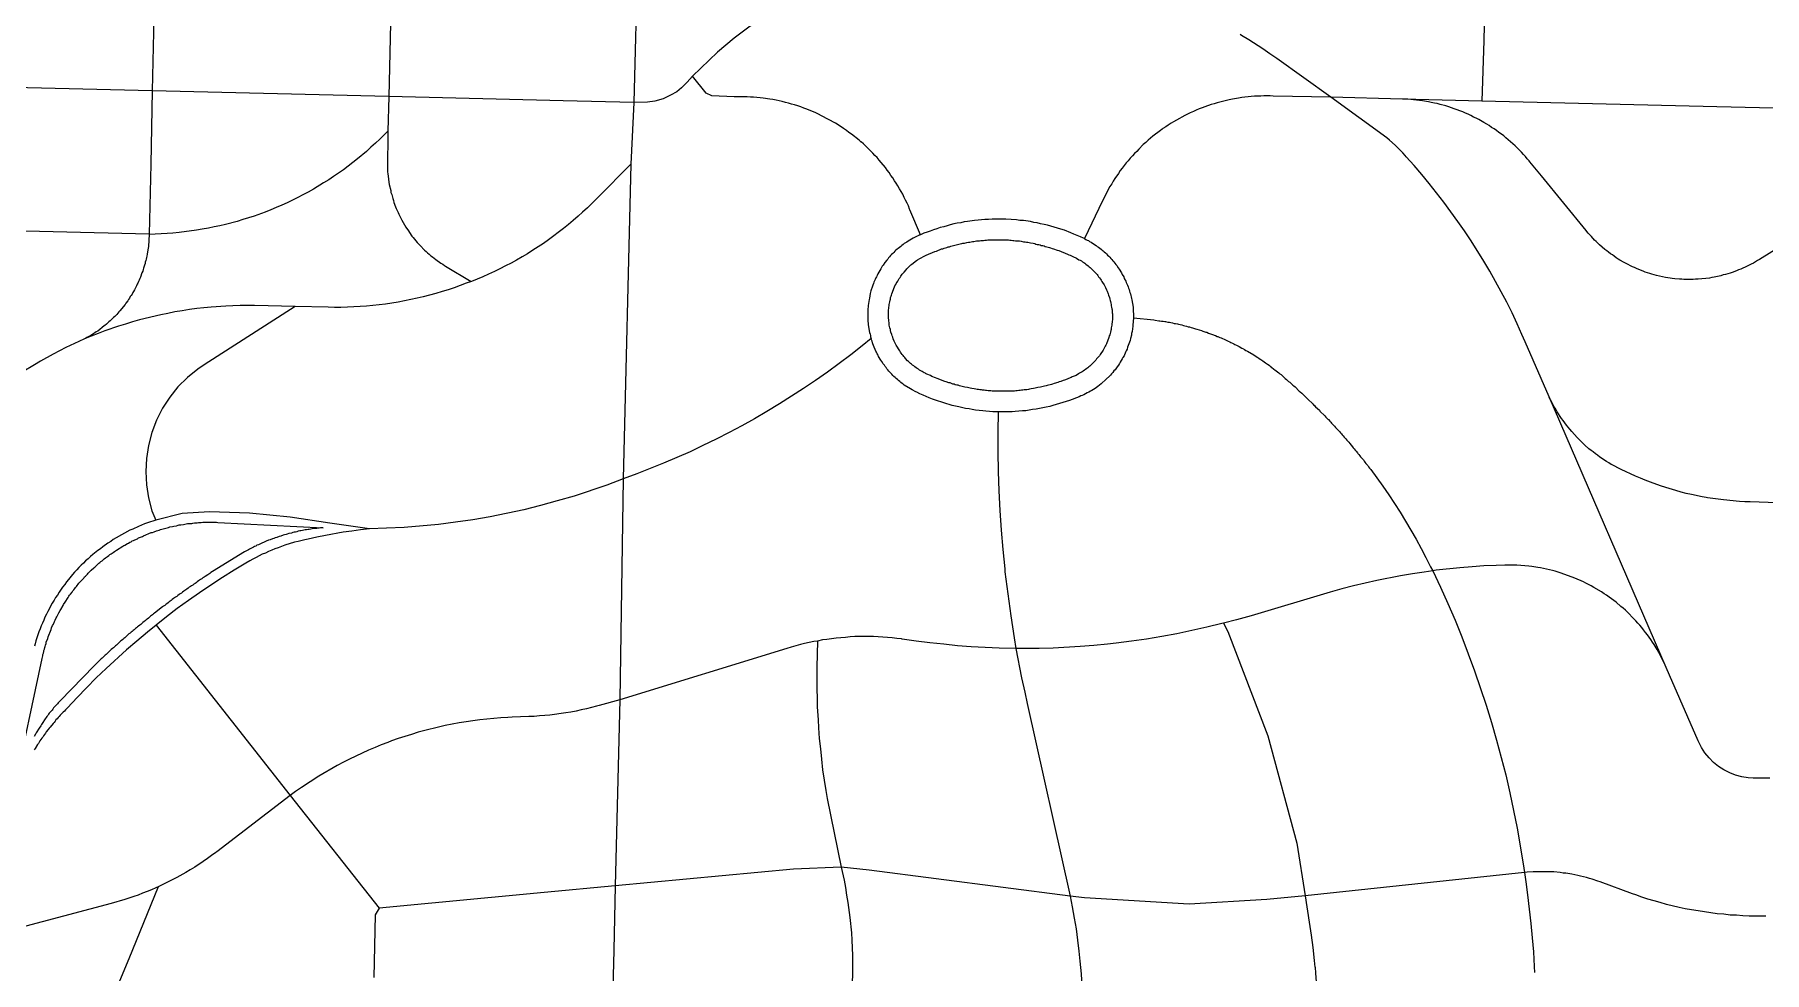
# Model space of a CAD drawing. Extents: x 1 to 394, y 101 to 384.
# Drawn here: x 197.15 to 225.14, y 228.93 to 244.11 of the extents above; entities that cross this region are included whole.
import ezdxf

# ---------------------------------------------------------------- set-up
doc = ezdxf.new("R2010")
doc.units = 0
doc.layers.get('0').update_dxf_attribs({"linetype": 'CONTINUOUS'})

msp = doc.modelspace()

# ---------------------------------------------------------------- linework, layer by layer
at = {"color": 4}
for points in [[(206.904442, 245.326059), (206.847135, 243.009759), (206.793925, 242.011209)], [(210.878161, 245.231927), (210.366602, 245.092788), (210.063767, 244.97411), (209.458097, 244.687639), (209.028392, 244.446187), (208.725557, 244.245666), (208.467729, 244.053316), (208.197634, 243.824142), (207.796582, 243.439465)], [(220.622157, 244.99457), (220.5976, 244.012395)], [(199.079778, 244.384805), (199.051177, 243.202098)], [(202.906166, 244.290683), (202.881651, 243.107977)], [(218.121701, 243.095698), (217.250022, 243.721839), (217.139526, 243.799575), (217.024933, 243.877311), (216.795759, 244.024642), (216.681177, 244.094206), (216.656662, 244.11055)], [(220.5976, 244.012395), (220.568999, 243.034316)], [(199.051125, 243.202098), (195.237016, 243.292091)], [(207.796582, 243.439465), (207.710674, 243.3413), (207.616595, 243.24722), (207.538859, 243.185828), (207.440694, 243.128521), (207.322005, 243.071214), (207.182866, 243.030251), (207.064188, 243.013908), (206.847292, 243.009717)], [(210.522115, 242.37134), (210.489429, 242.399941), (210.366654, 242.498106), (210.325691, 242.526707), (210.284728, 242.559394), (210.239678, 242.587995), (210.198715, 242.616596), (210.108722, 242.673902), (209.883644, 242.796666), (209.834509, 242.821181), (209.78946, 242.841611), (209.642139, 242.903003), (209.59709, 242.919347), (209.547955, 242.939776), (209.49882, 242.956119), (209.445599, 242.972463), (209.396464, 242.98472), (209.347329, 243.001064), (209.298194, 243.013321), (209.244973, 243.025579), (209.195838, 243.037836), (209.146703, 243.046217), (209.093482, 243.058475), (209.044348, 243.066856), (208.937937, 243.0832), (208.888802, 243.08739), (208.782403, 243.095771), (208.733268, 243.099962), (208.680047, 243.104153), (208.471333, 243.104153), (208.107106, 243.120496), (208.017113, 243.161459), (207.796121, 243.439748)], [(199.051125, 243.202098), (199.030696, 242.015305)], [(202.881609, 243.107977), (199.051125, 243.202056)], [(202.881609, 243.107977), (202.865265, 242.547314)], [(205.701274, 243.038402), (202.881609, 243.107966)], [(206.847145, 243.009759), (205.701274, 243.03836)], [(218.121701, 243.095698), (217.192725, 243.116127), (217.14359, 243.120318), (217.041235, 243.120318), (216.9921, 243.116127), (216.938879, 243.116127), (216.889744, 243.111937), (216.836523, 243.107746), (216.787388, 243.103556), (216.734167, 243.095174), (216.685032, 243.090984), (216.631812, 243.082602), (216.533647, 243.066259), (216.480426, 243.054002), (216.283991, 243.004867), (216.234856, 242.988523), (216.185721, 242.976266), (216.087556, 242.943579), (216.042506, 242.92315), (215.993372, 242.906806), (215.944237, 242.886377), (215.899187, 242.865948), (215.850053, 242.845518), (215.805003, 242.821003), (215.759954, 242.800574), (215.624912, 242.726924), (215.579863, 242.698323), (215.538899, 242.673808), (215.49385, 242.645207), (215.452887, 242.616606), (215.407838, 242.588005), (215.39558, 242.579624)], [(219.283936, 243.067055), (218.121701, 243.095656)], [(221.657532, 238.246204), (221.268748, 239.138354), (221.215527, 239.257032), (221.137791, 239.42891), (221.055969, 239.604885), (220.970062, 239.776763), (220.789991, 240.112337), (220.695912, 240.280129), (220.597747, 240.443825), (220.393129, 240.771217), (220.286719, 240.930816), (220.180319, 241.08633), (220.065738, 241.241844), (219.955242, 241.397357), (219.717885, 241.700192), (219.595111, 241.847513), (219.472336, 241.990748), (219.345476, 242.133983), (219.329132, 242.150327), (219.288169, 242.195376), (219.165394, 242.31814), (219.075401, 242.399962), (219.030352, 242.436839), (218.121837, 243.095719)], [(221.530661, 241.822967), (221.346505, 242.048044), (221.334247, 242.064388), (221.30156, 242.101265), (221.272959, 242.138143), (221.240273, 242.170829), (221.207586, 242.207707), (221.10523, 242.310063), (220.994744, 242.408228), (220.957867, 242.436829), (220.92099, 242.469516), (220.884112, 242.498116), (220.843149, 242.526717), (220.806272, 242.555318), (220.765308, 242.583919), (220.724345, 242.608434), (220.687468, 242.637035), (220.646504, 242.66155), (220.601455, 242.686066), (220.519634, 242.7352), (220.474584, 242.75563), (220.433621, 242.776059), (220.388572, 242.800574), (220.347609, 242.821003), (220.30256, 242.837347), (220.257511, 242.857776), (220.212461, 242.874119), (220.167412, 242.894549), (220.122363, 242.910892), (220.077314, 242.92315), (220.032265, 242.939493), (219.98313, 242.955836), (219.893137, 242.980351), (219.844002, 242.992609), (219.798953, 243.00099), (219.749818, 243.013248), (219.704768, 243.021629), (219.606603, 243.037972), (219.561554, 243.042163), (219.512419, 243.050544), (219.463284, 243.054735), (219.418235, 243.058925), (219.3691, 243.063116), (219.319965, 243.063116), (219.283088, 243.067307)], [(220.568957, 243.034316), (219.283936, 243.067003)], [(224.370787, 242.940184), (220.568957, 243.034264)], [(225.520755, 242.911542), (224.370787, 242.940143)], [(202.865244, 242.547314), (202.734288, 242.416358), (202.664723, 242.350879), (202.591073, 242.285401), (202.521509, 242.219923), (202.374188, 242.097158), (202.296452, 242.039852), (202.222802, 241.978459), (202.145066, 241.921153), (202.06733, 241.867932), (201.985508, 241.814711), (201.907773, 241.76149), (201.825951, 241.708269), (201.662255, 241.610104), (201.576347, 241.560969), (201.49044, 241.51592), (201.408618, 241.470871), (201.32271, 241.429908), (201.232717, 241.388945), (201.146809, 241.347981), (201.056816, 241.311104), (200.970908, 241.274226), (200.880915, 241.237349), (200.700844, 241.171871), (200.610851, 241.14327), (200.516771, 241.114669), (200.426778, 241.086068), (200.238536, 241.036933), (200.144456, 241.016504), (200.054463, 240.996074), (199.960383, 240.975645), (199.862218, 240.959302), (199.768139, 240.942958), (199.485765, 240.906081), (199.3876, 240.8977), (199.29352, 240.889319), (199.195355, 240.885128), (199.101276, 240.880937), (199.003111, 240.876747)], [(202.865244, 242.547314), (202.861054, 241.921184)], [(215.396167, 242.580053), (215.367566, 242.559624), (215.326603, 242.526937), (215.28564, 242.498336), (215.244676, 242.46565), (215.207799, 242.432963), (215.166836, 242.400276), (215.129958, 242.363399), (215.088995, 242.330712), (215.015345, 242.257062), (214.982658, 242.220184), (214.945781, 242.183307), (214.913094, 242.14643), (214.876217, 242.109552), (214.84353, 242.068589), (214.810843, 242.031712), (214.778156, 241.990748), (214.749555, 241.949785), (214.716868, 241.908822), (214.688267, 241.863773), (214.630961, 241.781951), (214.60236, 241.736902), (214.577845, 241.691853), (214.549244, 241.650889), (214.475594, 241.515847), (214.455164, 241.466712), (214.430649, 241.421663), (214.135997, 240.807811)], [(211.48383, 240.869434), (211.311952, 241.274583), (211.307761, 241.28684), (211.287332, 241.335975), (211.266903, 241.381024), (211.242388, 241.430159), (211.221959, 241.475208), (211.197443, 241.524343), (211.172928, 241.569392), (211.144327, 241.614442), (211.119812, 241.659491), (211.091211, 241.70454), (211.06261, 241.745503), (211.03401, 241.790552), (211.005409, 241.831515), (210.976808, 241.876564), (210.944121, 241.917528), (210.91552, 241.958491), (210.850042, 242.040313), (210.813164, 242.07719), (210.780477, 242.118153), (210.7436, 242.155031), (210.710913, 242.191908), (210.600417, 242.302404), (210.559454, 242.339282), (210.522576, 242.371968)], [(199.030664, 242.015305), (199.002063, 240.877616)], [(202.861148, 241.921184), (202.861148, 241.888497), (202.865339, 241.85581), (202.869529, 241.818933), (202.881787, 241.720768), (202.885977, 241.683891), (202.910492, 241.585725), (202.914683, 241.553039), (202.926941, 241.520352), (202.943284, 241.454873), (202.955542, 241.422187), (202.963923, 241.3895), (202.988438, 241.324021), (203.000695, 241.295421), (203.017039, 241.262734), (203.029296, 241.230047), (203.041554, 241.201446), (203.057897, 241.168759), (203.074241, 241.140158), (203.090584, 241.107471), (203.156062, 240.99289), (203.197026, 240.935583), (203.213369, 240.906982), (203.254332, 240.849675), (203.274762, 240.82516), (203.295191, 240.796559), (203.319706, 240.772044), (203.340135, 240.743443), (203.36465, 240.718928), (203.38508, 240.694413), (203.45873, 240.620763), (203.483245, 240.600334), (203.50776, 240.575819), (203.532275, 240.555389), (203.560876, 240.530874), (203.585391, 240.510445), (203.613992, 240.490016), (203.638507, 240.469587), (203.724415, 240.408194), (203.753015, 240.391851), (203.781616, 240.371421), (203.79796, 240.36304), (204.215387, 240.113395)], [(206.793946, 242.011209), (206.261937, 241.471018), (206.237421, 241.446503), (206.163771, 241.376938), (206.094207, 241.303288), (206.016471, 241.233724), (205.942821, 241.168246), (205.865085, 241.098682), (205.787349, 241.037289), (205.709614, 240.971811), (205.464075, 240.787654), (205.382253, 240.730348), (205.296346, 240.673041), (205.210438, 240.61982), (205.12453, 240.562513), (205.038623, 240.513378), (204.948629, 240.460158), (204.858636, 240.411023), (204.768642, 240.365974), (204.678649, 240.316839), (204.588655, 240.275875), (204.494576, 240.230826), (204.400497, 240.189863), (204.310503, 240.152986), (204.216424, 240.112022)], [(206.793946, 242.011209), (206.671171, 236.920272)], [(224.297127, 240.177815), (224.288746, 240.177815), (224.251868, 240.169434), (224.067712, 240.149005), (224.026748, 240.149005), (223.989871, 240.144814), (223.838454, 240.144814), (223.801576, 240.149005), (223.764699, 240.149005), (223.691049, 240.157386), (223.650086, 240.161576), (223.613208, 240.165767), (223.576331, 240.174148), (223.539453, 240.178339), (223.392132, 240.211026), (223.355255, 240.223283), (223.318377, 240.231664), (223.285691, 240.243922), (223.248813, 240.25618), (223.211936, 240.264561), (223.179249, 240.280904), (223.105599, 240.305419), (223.072912, 240.321763), (223.036035, 240.338106), (223.003348, 240.350364), (222.970661, 240.366707), (222.937974, 240.387136), (222.901097, 240.40348), (222.86841, 240.419823), (222.802932, 240.460786), (222.774331, 240.47713), (222.741644, 240.497559), (222.708957, 240.522074), (222.680356, 240.542503), (222.64767, 240.562932), (222.619069, 240.587448), (222.590468, 240.607877), (222.557781, 240.632392), (222.471873, 240.706042), (222.418652, 240.759263), (222.390052, 240.783778), (222.340917, 240.841085), (222.287696, 240.894305), (222.267267, 240.922906), (222.255009, 240.93925), (221.530651, 241.823207)], [(214.135703, 240.808052), (214.123446, 240.812243), (214.074311, 240.836758), (214.02109, 240.857187), (213.967869, 240.881702), (213.918734, 240.902131), (213.812335, 240.943095), (213.755028, 240.959438), (213.595428, 241.008573), (213.538122, 241.024916), (213.484901, 241.037174), (213.427594, 241.049431), (213.374374, 241.061689), (213.317067, 241.07007), (213.263846, 241.082328), (213.149254, 241.098671), (213.091947, 241.102862), (213.038726, 241.111243), (212.866838, 241.123501), (212.64176, 241.123501), (212.584453, 241.11931), (212.527146, 241.11931), (212.46984, 241.110929), (212.416619, 241.106738), (212.359312, 241.102547), (212.24472, 241.086204), (212.191499, 241.077823), (212.134193, 241.065565), (212.076886, 241.057184), (212.023665, 241.044927), (211.966358, 241.028583), (211.913138, 241.016326), (211.859917, 240.999982), (211.80261, 240.987725), (211.749389, 240.967295), (211.696169, 240.950952), (211.642948, 240.930523), (211.589727, 240.914179), (211.536506, 240.89375), (211.483285, 240.869235)], [(199.002021, 240.877616), (196.108695, 240.94718)], [(199.002021, 240.877616), (198.989764, 240.681181), (198.981383, 240.62796), (198.969125, 240.55431), (198.964934, 240.525709), (198.960744, 240.501194), (198.952363, 240.476679), (198.948172, 240.452164), (198.939791, 240.427649), (198.9356, 240.40722), (198.927219, 240.378619), (198.910875, 240.329484), (198.906685, 240.304969), (198.898304, 240.280454), (198.886046, 240.255939), (198.861531, 240.182288), (198.849273, 240.161859), (198.840892, 240.137344), (198.828635, 240.112829), (198.820253, 240.088314), (198.807996, 240.067885), (198.795738, 240.04337), (198.787357, 240.02294), (198.7751, 239.998425), (198.762842, 239.977996), (198.750584, 239.953481), (198.738327, 239.933052), (198.726069, 239.908537), (198.709726, 239.888107), (198.697468, 239.867678), (198.685211, 239.843163), (198.668867, 239.822734), (198.65661, 239.802304), (198.623923, 239.761341), (198.611666, 239.740912), (198.529844, 239.638556), (198.5135, 239.622213), (198.480814, 239.58125), (198.460384, 239.564906), (198.444041, 239.544477), (198.427698, 239.528134), (198.407268, 239.51179), (198.370391, 239.474913), (198.349962, 239.458569), (198.313084, 239.421692), (198.284483, 239.401263), (198.272226, 239.392881), (198.16987, 239.31106), (198.145355, 239.298802), (198.124926, 239.282459), (198.104496, 239.270201), (198.084067, 239.253858), (198.059552, 239.2416), (198.039123, 239.229343), (198.014608, 239.217085), (197.994178, 239.204828), (197.969663, 239.19257), (197.957406, 239.184189)], [(211.48383, 240.869434), (211.475449, 240.869434), (211.45502, 240.857177), (211.430505, 240.848795), (211.389541, 240.82428), (211.365026, 240.815899), (211.283204, 240.766764), (211.262775, 240.750421), (211.221812, 240.725906), (211.201383, 240.709562), (211.180953, 240.697305), (211.16461, 240.680961), (211.123647, 240.648274), (211.107303, 240.636017), (211.086874, 240.619673), (211.070531, 240.60333), (211.054187, 240.582901), (211.037844, 240.566557), (211.017415, 240.550214), (211.001071, 240.533871), (210.984728, 240.513441), (210.968384, 240.497098), (210.956127, 240.476669), (210.939784, 240.460325), (210.907097, 240.419362), (210.882582, 240.378399), (210.866238, 240.362055), (210.853981, 240.341626), (210.841723, 240.317111), (210.792588, 240.235289), (210.780331, 240.210774), (210.771949, 240.190345), (210.759692, 240.169916), (210.751311, 240.145401), (210.739053, 240.124971), (210.730672, 240.100456), (210.722291, 240.080027), (210.713909, 240.055512), (210.705528, 240.035083), (210.681013, 239.961433), (210.676822, 239.941003), (210.668441, 239.916488), (210.656184, 239.842838), (210.651993, 239.822409), (210.63565, 239.724244), (210.63565, 239.699729), (210.631459, 239.675214), (210.631459, 239.478779), (210.63984, 239.429644), (210.63984, 239.409214), (210.66027, 239.28644), (210.668651, 239.261925), (210.672841, 239.241495), (210.677032, 239.21698), (210.685413, 239.192465)], [(214.135703, 240.808052), (214.160219, 240.795794), (214.180648, 240.783537), (214.201077, 240.775156), (214.221506, 240.762898), (214.246021, 240.750641), (214.266451, 240.734297), (214.327843, 240.69742), (214.344187, 240.681076), (214.364616, 240.668819), (214.405579, 240.636132), (214.421922, 240.619789), (214.442352, 240.607531), (214.458695, 240.591188), (214.479124, 240.574844), (214.495468, 240.558501), (214.511811, 240.538072), (214.53224, 240.521728), (214.548584, 240.505385), (214.564927, 240.484956), (214.581271, 240.468612), (214.597614, 240.448183), (214.613957, 240.43184), (214.626215, 240.41141), (214.642558, 240.390981), (214.658902, 240.374638), (214.683417, 240.333674), (214.69976, 240.313245), (214.736638, 240.251853), (214.748895, 240.227338), (214.77341, 240.186374), (214.781791, 240.161859), (214.806307, 240.120896), (214.814688, 240.096381), (214.823069, 240.075952), (214.835327, 240.051437), (214.843708, 240.026921), (214.852089, 240.006492), (214.86047, 239.981977), (214.864661, 239.957462), (214.873042, 239.937033), (214.881423, 239.912518), (214.885614, 239.888003), (214.893995, 239.863487), (214.898186, 239.838972), (214.902376, 239.818543), (214.922806, 239.695779), (214.922806, 239.671264), (214.926996, 239.646749), (214.926996, 239.622234), (214.931187, 239.597719), (214.931187, 239.528154)], [(225.459363, 240.718017), (225.05831, 240.468382), (225.029709, 240.452038), (224.964231, 240.411075), (224.927354, 240.394732), (224.829188, 240.345597), (224.792311, 240.329253), (224.759624, 240.31291), (224.722747, 240.300652), (224.69006, 240.284309), (224.61641, 240.259794), (224.583723, 240.247536), (224.546846, 240.239155), (224.509968, 240.226898), (224.473091, 240.218516), (224.436213, 240.206259), (224.325717, 240.181744), (224.297116, 240.177553)], [(204.215733, 240.112337), (204.133911, 240.083736), (203.937476, 240.010086), (203.839311, 239.977399), (203.741146, 239.948798), (203.63879, 239.920197), (203.540625, 239.891596), (203.438269, 239.867081), (203.340104, 239.842566), (203.033173, 239.781173), (202.828555, 239.748487), (202.623938, 239.723971), (202.517538, 239.71559), (202.415183, 239.707209), (202.210565, 239.698828), (202.104166, 239.694637), (202.00181, 239.694637), (201.899454, 239.698828), (201.363349, 239.707209)], [(201.363328, 239.707198), (200.708544, 239.723542), (200.475284, 239.723542), (200.356606, 239.719351), (200.242014, 239.715161), (200.004657, 239.698817), (199.885979, 239.68656), (199.771387, 239.674302), (199.652709, 239.657959), (199.538127, 239.63753), (199.419448, 239.621186), (199.304856, 239.596671), (199.190274, 239.576242), (198.846508, 239.490334), (198.731926, 239.457647), (198.62143, 239.424961), (198.506837, 239.388083), (198.285845, 239.314433), (198.17536, 239.269384), (198.064864, 239.228421), (197.958453, 239.183372)], [(201.363328, 239.707198), (199.894161, 238.765945), (199.787762, 238.69638), (199.619969, 238.561338), (199.468552, 238.40991), (199.337595, 238.242128), (199.218917, 238.062057), (199.120752, 237.869719), (199.047102, 237.669187), (198.989795, 237.460474), (198.957108, 237.247674), (198.948727, 237.034864), (198.957108, 236.822065), (198.993986, 236.609255), (199.047207, 236.400552), (199.108599, 236.249124)], [(214.929626, 239.527128), (214.929626, 239.510784), (214.925435, 239.482183), (214.925435, 239.449497), (214.921245, 239.420896), (214.921245, 239.392295), (214.908987, 239.306387), (214.900606, 239.2737), (214.896415, 239.245099), (214.880072, 239.187793), (214.875881, 239.159192), (214.863624, 239.130591), (214.855242, 239.10199), (214.846861, 239.077475), (214.834604, 239.048874), (214.826222, 239.020273), (214.813965, 238.991672), (214.801707, 238.967157), (214.777192, 238.90985), (214.760849, 238.885335), (214.748591, 238.86082), (214.732248, 238.832219), (214.715905, 238.807704), (214.703647, 238.783189), (214.687304, 238.758674), (214.666874, 238.734159), (214.634188, 238.685024), (214.613758, 238.664595), (214.597415, 238.640079), (214.576986, 238.61965), (214.556556, 238.595135), (214.474735, 238.513313), (214.4256, 238.47235), (214.40517, 238.456007), (214.356035, 238.415043), (214.33152, 238.3987), (214.311091, 238.382357), (214.28249, 238.366013), (214.257975, 238.34967), (214.23346, 238.337412), (214.208945, 238.321069), (214.180344, 238.308811), (214.155829, 238.292468), (214.127228, 238.28021), (214.102713, 238.267953), (214.078198, 238.259572), (214.053683, 238.247314), (213.894073, 238.185922), (213.628073, 238.1041), (213.574853, 238.091842), (213.517546, 238.079585), (213.464325, 238.067327), (213.407018, 238.05507), (213.353798, 238.046688), (213.296491, 238.038307), (213.24327, 238.029926), (213.185963, 238.021545), (213.132743, 238.017354), (213.01815, 238.008973), (212.96493, 238.004782), (212.907623, 238.000592), (212.739831, 238.000592)], [(214.929626, 239.527128), (215.261114, 239.49025), (215.281543, 239.48606), (215.33885, 239.477679), (215.359279, 239.477679), (215.383794, 239.473488), (215.412395, 239.469297), (215.43691, 239.465107), (215.449168, 239.465107), (215.486045, 239.456725), (215.514646, 239.452535), (215.535075, 239.448344), (215.563676, 239.444154), (215.588191, 239.435772), (215.612707, 239.431582), (215.641308, 239.427391), (215.657651, 239.423201), (215.686252, 239.414819), (215.714853, 239.410629), (215.739368, 239.402247), (215.763883, 239.398057), (215.788398, 239.389676), (215.816999, 239.381294), (215.837428, 239.377104), (215.861943, 239.368723), (215.886458, 239.364532), (215.935593, 239.348189), (215.956023, 239.343998), (216.029673, 239.319483), (216.050102, 239.311102), (216.099237, 239.294758), (216.119666, 239.290568), (216.144181, 239.27831), (216.193316, 239.261967), (216.226003, 239.249709), (216.238261, 239.245518), (216.25869, 239.237137), (216.283205, 239.22488), (216.295462, 239.220689), (216.328149, 239.208432), (216.348579, 239.20005), (216.373094, 239.187793), (216.397609, 239.179412), (216.422124, 239.167154), (216.442553, 239.158773), (216.462982, 239.146515), (216.487497, 239.138134), (216.507927, 239.125876), (216.532442, 239.113619), (216.552871, 239.105238), (216.5733, 239.09298), (216.597815, 239.080723), (216.618245, 239.072341), (216.64276, 239.060084), (216.683723, 239.035569), (216.708238, 239.023311), (216.720496, 239.01493), (216.728877, 239.010739), (216.749306, 238.998482), (216.773821, 238.986224), (216.876177, 238.924832), (216.900692, 238.908488), (216.941655, 238.883973), (216.957999, 238.871716), (216.982514, 238.855372), (216.990895, 238.851182), (217.023582, 238.826667), (217.044011, 238.814409), (217.06444, 238.798066), (217.080784, 238.785808), (217.101213, 238.77355), (217.125728, 238.757207), (217.142071, 238.740864), (217.162501, 238.728606), (217.203464, 238.695919), (217.219807, 238.683662), (217.2812, 238.634527), (217.297543, 238.618183), (217.317972, 238.605926), (217.334316, 238.589583), (217.354745, 238.573239), (217.387432, 238.540552), (217.407861, 238.528295), (217.440548, 238.495608), (217.460977, 238.48335), (217.510112, 238.434215), (217.526456, 238.421958), (217.546885, 238.405615), (217.612363, 238.340136), (217.628707, 238.327879), (217.653222, 238.303364), (217.673651, 238.28702), (217.743215, 238.217456), (217.759558, 238.205198), (217.825037, 238.13972), (217.84138, 238.127462), (217.845571, 238.119081), (217.866, 238.102738), (217.878258, 238.086394), (217.93965, 238.029088), (217.948031, 238.020707), (217.948031, 238.016516), (218.025767, 237.93878), (218.042111, 237.918351), (218.074797, 237.885664), (218.087055, 237.877283), (218.107484, 237.852768), (218.123828, 237.836424), (218.136085, 237.820081), (218.18522, 237.770946), (218.201564, 237.750517), (218.23425, 237.71783), (218.246508, 237.701486), (218.262851, 237.685143), (218.279195, 237.664714), (218.295538, 237.64837), (218.307796, 237.632027), (218.324139, 237.615684), (218.340482, 237.595254), (218.364998, 237.566653), (218.385427, 237.546224), (218.40177, 237.525795), (218.414028, 237.509452), (218.430371, 237.493108), (218.4508, 237.464507), (218.475315, 237.435906), (218.487573, 237.419563), (218.503916, 237.403219), (218.52026, 237.38279), (218.532517, 237.366447), (218.552947, 237.341932), (218.561328, 237.329674), (218.577671, 237.313331), (218.594015, 237.292902), (218.606272, 237.276558), (218.622616, 237.260215), (218.634873, 237.239786), (218.651217, 237.223442), (218.663474, 237.203013), (218.675732, 237.186669), (218.692075, 237.16624), (218.708418, 237.149897), (218.720676, 237.133553), (218.732934, 237.113124), (218.749277, 237.092695), (218.76562, 237.076352), (218.769811, 237.06797), (218.966246, 236.797875), (219.064411, 236.658736), (219.154405, 236.519586), (219.248484, 236.376351), (219.334391, 236.233127), (219.420299, 236.085795), (219.506207, 235.94256), (219.583943, 235.791142), (219.661678, 235.643821), (219.739414, 235.492393), (219.772101, 235.426915)], [(197.958453, 239.183372), (197.864374, 239.142408), (197.651575, 239.044243), (197.446947, 238.937844), (197.24233, 238.823262), (197.144165, 238.765955), (196.94773, 238.64318), (196.849564, 238.577702), (196.661312, 238.446745), (196.567232, 238.377181), (196.477239, 238.307617), (196.38316, 238.233967), (196.297252, 238.160317), (196.207258, 238.082581), (196.121351, 238.008931), (196.035443, 237.927109), (195.949536, 237.849373), (195.78584, 237.685677), (195.552569, 237.42785), (195.474833, 237.337856), (195.401183, 237.251949), (195.331619, 237.157869), (195.262055, 237.067876), (195.192491, 236.973797)], [(210.685811, 239.191554), (210.53849, 239.072876), (210.354334, 238.925544), (209.977828, 238.647266), (209.785489, 238.512213), (209.59314, 238.381257), (209.396705, 238.254396), (209.20027, 238.131622), (208.999749, 238.008847), (208.795121, 237.890169), (208.590504, 237.775587), (208.385887, 237.669177), (208.177173, 237.558681), (207.964374, 237.456325), (207.75566, 237.35816), (207.54285, 237.264081), (207.325955, 237.170001), (206.892163, 236.998123), (206.671171, 236.920387)], [(212.740197, 238.000665), (212.711596, 238.004856), (212.65429, 238.004856), (212.601069, 238.009046), (212.543762, 238.013237), (212.490541, 238.017427), (212.433235, 238.025809), (212.375928, 238.029999), (212.322707, 238.03838), (212.269487, 238.050638), (212.21218, 238.059019), (212.10578, 238.083534), (212.048474, 238.095792), (211.995253, 238.108049), (211.729253, 238.189871), (211.676033, 238.2103), (211.626898, 238.23073), (211.573677, 238.251159), (211.524542, 238.275674), (211.471321, 238.296103), (211.422186, 238.320618), (211.409929, 238.324809), (211.348536, 238.361686), (211.324021, 238.373944), (211.221665, 238.435336), (211.205322, 238.45168), (211.184893, 238.463937), (211.164463, 238.480281), (211.14812, 238.496624), (211.127691, 238.508882), (211.111347, 238.525225), (211.090918, 238.541569), (211.074575, 238.557912), (211.054145, 238.574255), (211.037802, 238.590599), (211.021459, 238.611028), (210.988772, 238.643715), (210.972428, 238.664144), (210.956085, 238.680487), (210.939742, 238.700917), (210.927484, 238.721346), (210.911141, 238.737689), (210.898883, 238.758119), (210.88254, 238.778548), (210.858025, 238.819511), (210.841681, 238.83994), (210.804804, 238.901333), (210.796423, 238.921762), (210.784165, 238.942191), (210.771908, 238.966706), (210.763526, 238.987136), (210.751269, 239.011651), (210.734925, 239.052614), (210.722668, 239.077129), (210.714287, 239.101644), (210.705905, 239.122073), (210.701715, 239.146589), (210.693333, 239.167018), (210.684952, 239.191533)], [(223.552308, 233.86325), (221.657532, 238.246204)], [(224.198909, 236.617437), (224.133431, 236.629695), (223.961553, 236.662382), (223.875645, 236.682811), (223.793824, 236.70324), (223.707916, 236.727755), (223.54422, 236.77689), (223.458313, 236.805491), (223.294617, 236.862798), (223.212795, 236.895485), (223.135059, 236.928171), (223.053237, 236.960858), (222.819967, 237.071354), (222.664463, 237.153176), (222.660273, 237.153176), (222.623395, 237.177691), (222.586518, 237.19812), (222.476022, 237.27177), (222.439145, 237.300371), (222.406458, 237.324886), (222.36958, 237.353487), (222.336894, 237.378002), (222.300016, 237.406603), (222.234538, 237.46391), (222.140459, 237.557989), (222.107772, 237.58659), (222.021864, 237.684755), (221.993263, 237.721633), (221.935957, 237.787111), (221.911441, 237.823989), (221.88284, 237.860866), (221.858325, 237.893553), (221.784675, 238.004049), (221.764246, 238.045012), (221.739731, 238.08189), (221.719302, 238.118767), (221.698873, 238.15973), (221.678443, 238.196608), (221.658014, 238.237571), (221.658014, 238.245952)], [(212.740197, 238.000665), (212.736007, 237.673273), (212.736007, 237.35816), (212.740197, 237.03895), (212.752455, 236.723837), (212.768798, 236.404627), (212.789228, 236.089514), (212.813743, 235.774401), (212.846429, 235.459288), (212.85062, 235.414239), (212.895669, 235.054108), (212.944804, 234.698073), (212.998025, 234.342028), (213.026626, 234.174246)], [(206.671171, 236.920272), (206.409258, 236.817916), (205.877249, 236.637856), (205.607153, 236.56012), (205.337047, 236.48647), (205.066951, 236.416906), (204.518567, 236.302324), (204.24029, 236.257275), (203.962001, 236.216312), (203.683724, 236.179434), (203.127158, 236.130299), (202.844784, 236.118042), (202.566495, 236.109661)], [(206.671171, 236.920272), (206.61795, 233.339423)], [(225.344781, 236.531498), (224.910989, 236.543756), (224.820996, 236.547946), (224.735088, 236.552137), (224.477261, 236.576652), (224.219443, 236.61353), (224.199014, 236.61772)], [(202.566495, 236.109975), (201.928087, 236.199968), (201.281485, 236.298133), (200.626702, 236.363612), (199.976014, 236.384041), (199.538127, 236.35544), (199.108421, 236.24903)], [(199.108421, 236.249114), (198.973368, 236.204065), (198.928319, 236.187721), (198.830154, 236.146758), (198.74016, 236.105795), (198.691025, 236.085365), (198.465947, 235.962601), (198.420898, 235.934), (198.379935, 235.905399), (198.334886, 235.876799), (198.253064, 235.819492), (198.212101, 235.786805), (198.171138, 235.758204), (198.089316, 235.692726), (198.052438, 235.660039), (198.015561, 235.623162), (197.974598, 235.590475), (197.93772, 235.553597), (197.900843, 235.520911), (197.863966, 235.484033), (197.831279, 235.44307), (197.794401, 235.406193), (197.761715, 235.369315), (197.696236, 235.287493), (197.663549, 235.250616), (197.634949, 235.209653), (197.602262, 235.164604), (197.544955, 235.082782), (197.516354, 235.037733), (197.487753, 234.996769), (197.463238, 234.95172), (197.434637, 234.906671), (197.360987, 234.771629), (197.340558, 234.72658), (197.316043, 234.677445), (197.295613, 234.632396), (197.275184, 234.583261), (197.254755, 234.538211), (197.238412, 234.489076), (197.217982, 234.439942), (197.201639, 234.390807), (197.185296, 234.345757), (197.168952, 234.296623), (197.156695, 234.247488), (197.148313, 234.21061)], [(202.566495, 236.109975), (202.42326, 236.093631), (202.280025, 236.073202), (202.140886, 236.052773), (201.854416, 236.003638), (201.715277, 235.975037), (201.576138, 235.94235), (201.518831, 235.930093), (201.412431, 235.905578), (201.355125, 235.89332), (201.195525, 235.844185), (201.089126, 235.803222), (201.035905, 235.786878), (200.98677, 235.762363), (200.933549, 235.741934), (200.884414, 235.717419), (200.831193, 235.69699), (200.782058, 235.672475), (200.732923, 235.643874), (200.679702, 235.619359), (200.630568, 235.590758), (200.565089, 235.55388), (200.376836, 235.439298), (200.188583, 235.32062), (200.00033, 235.197846), (199.816174, 235.075071), (199.636114, 234.948211), (199.456043, 234.817254), (199.280069, 234.682201), (199.116373, 234.551244)], [(219.775024, 235.430634), (219.635885, 235.410205), (219.443547, 235.381604), (219.251197, 235.348917), (218.86652, 235.275267), (218.490014, 235.185274), (218.301761, 235.136139), (218.113519, 235.082918), (216.836691, 234.702326), (216.599324, 234.636848), (216.386525, 234.583627)], [(223.552308, 233.86325), (223.540051, 233.891851), (223.519621, 233.9369), (223.495106, 233.981949), (223.474677, 234.022913), (223.454248, 234.067962), (223.429733, 234.108925), (223.405217, 234.153974), (223.356083, 234.235796), (223.327482, 234.276759), (223.302966, 234.317722), (223.274366, 234.3546), (223.245765, 234.395563), (223.217164, 234.43244), (223.184477, 234.473404), (223.155876, 234.510281), (223.123189, 234.547158), (223.094588, 234.584036), (223.061901, 234.620913), (222.890023, 234.792791), (222.853146, 234.825478), (222.816268, 234.854079), (222.742618, 234.919557), (222.705741, 234.948158), (222.664778, 234.976759), (222.6279, 235.00536), (222.586937, 235.033961), (222.545974, 235.058476), (222.505011, 235.087077), (222.382236, 235.160727), (222.337187, 235.185242), (222.296224, 235.209757), (222.251175, 235.230187), (222.210211, 235.250616), (222.075169, 235.312008), (221.85008, 235.39383), (221.800945, 235.406088), (221.755896, 235.422431), (221.710847, 235.434689), (221.661712, 235.446946), (221.616663, 235.455327), (221.567528, 235.467585), (221.518393, 235.475966), (221.473344, 235.484347), (221.375179, 235.500691), (221.33013, 235.504881), (221.133695, 235.521225), (220.941346, 235.521225), (220.798121, 235.517034), (220.601686, 235.508653), (220.409337, 235.496396), (220.212901, 235.480052), (219.828214, 235.439089), (219.774993, 235.430708)], [(219.775024, 235.430634), (219.897799, 235.164635), (220.016477, 234.898625), (220.135155, 234.62853), (220.241565, 234.358434), (220.347965, 234.084242), (220.450321, 233.81005), (220.638574, 233.253484), (220.724481, 232.97111), (220.806303, 232.688736), (220.953624, 232.123977), (221.019102, 231.837517), (221.080495, 231.551047), (221.137802, 231.264577), (221.235967, 230.683454), (221.256396, 230.544315)], [(216.386525, 234.583512), (216.357924, 234.575131), (216.116481, 234.517824), (215.633576, 234.411424), (215.388027, 234.366375), (215.142488, 234.325412), (214.896939, 234.288535), (214.651401, 234.255848), (214.508165, 234.239504), (214.287173, 234.219075), (214.070277, 234.202732), (213.628304, 234.178217), (213.403215, 234.174026), (213.02672, 234.174026)], [(216.386525, 234.583512), (216.456089, 234.444373), (217.10269, 232.7583), (217.573317, 231.019038), (217.70837, 230.167819)], [(199.116603, 234.550773), (198.973368, 234.436191), (198.80149, 234.292956), (198.633708, 234.149721), (198.306316, 233.846886), (198.146706, 233.695458), (197.987107, 233.535858), (197.835689, 233.376259), (197.680176, 233.212563), (197.647489, 233.179876), (197.631146, 233.159447), (197.610716, 233.143103), (197.594373, 233.12676), (197.578029, 233.106331), (197.561686, 233.089987), (197.545343, 233.069558), (197.528999, 233.053215), (197.512656, 233.032785), (197.492227, 233.016442), (197.479969, 232.996013), (197.463626, 232.975584), (197.447282, 232.95924), (197.398147, 232.897848), (197.381804, 232.881504), (197.369546, 232.861075), (197.33686, 232.820112), (197.324602, 232.799683), (197.291915, 232.758719), (197.279658, 232.73829), (197.263314, 232.717861), (197.251057, 232.697432), (197.234713, 232.677002), (197.210198, 232.636039), (197.193855, 232.61561), (197.156977, 232.554217), (197.140634, 232.529702)], [(199.116603, 234.550773), (201.281485, 231.7925)], [(209.818228, 234.292956), (209.756836, 234.284574), (209.609515, 234.251888), (209.539951, 234.235544), (209.39263, 234.194581), (209.323065, 234.174152), (206.617992, 233.339298)], [(209.818228, 234.292956), (209.809847, 234.080146), (209.805657, 233.867346), (209.805657, 233.654537), (209.814038, 233.228927), (209.826295, 233.016128), (209.834677, 232.885171), (209.846934, 232.717379), (209.863277, 232.545501), (209.879621, 232.377709), (209.90005, 232.205831), (209.924565, 232.038038), (209.953166, 231.870257), (209.973595, 231.743386), (210.20277, 230.630254)], [(213.026668, 234.174278), (212.756562, 234.178468), (212.531484, 234.186849), (212.306406, 234.199107), (212.081317, 234.21545), (211.860336, 234.239965), (211.635247, 234.26448), (211.414255, 234.293081), (211.377378, 234.297272), (211.185029, 234.321787), (211.176648, 234.325978), (211.102997, 234.334359), (211.025262, 234.34274), (210.951612, 234.351121), (210.873876, 234.355312), (210.800226, 234.359503), (210.72249, 234.363693), (210.419655, 234.363693), (210.346005, 234.359503), (210.268269, 234.351121), (210.194619, 234.346931), (210.120969, 234.33855), (210.043233, 234.330168), (209.969583, 234.317911), (209.895933, 234.30953), (209.818197, 234.293186)], [(213.026668, 234.174278), (213.116661, 233.699554), (213.169882, 233.466284), (213.210845, 233.282127), (213.90655, 230.163723), (213.939216, 229.987749), (213.971903, 229.807688), (214.000504, 229.631714), (214.025019, 229.451643), (214.045448, 229.271583), (214.061791, 229.107887)], [(223.605508, 233.740476), (223.552287, 233.86325)], [(225.226102, 232.070778), (224.956007, 232.074968), (224.878271, 232.079159), (224.775915, 232.095502), (224.673559, 232.120017), (224.57948, 232.156895), (224.485401, 232.20603), (224.399493, 232.263336), (224.317671, 232.328815), (224.244021, 232.402465), (224.178543, 232.484286), (224.121236, 232.570194), (224.072101, 232.664273), (224.067911, 232.676531), (223.605466, 233.740549)], [(206.617971, 233.339423), (206.282397, 233.24943), (206.241434, 233.237172), (206.077738, 233.196209), (205.99183, 233.179866), (205.910009, 233.159436), (205.824101, 233.143093), (205.742279, 233.130835), (205.484462, 233.093958), (205.40264, 233.085577), (205.316733, 233.081386), (205.230825, 233.073005), (205.144918, 233.068814), (204.878908, 233.060433), (204.805258, 233.056242), (204.690676, 233.047861), (204.58018, 233.03948), (204.465588, 233.027222), (204.355092, 233.014965), (204.24051, 233.002707), (204.130014, 232.986364), (204.019518, 232.965935), (203.904936, 232.945505), (203.79444, 232.925076), (203.683944, 232.900561), (203.462952, 232.843254), (203.356552, 232.814654), (203.246056, 232.781967), (203.139656, 232.74928), (203.02916, 232.712403), (202.92276, 232.675525), (202.865454, 232.65101), (202.759054, 232.614133), (202.656698, 232.569084), (202.550299, 232.524034), (202.447943, 232.478985), (202.243326, 232.38082), (202.14516, 232.331685), (202.042805, 232.278464), (201.748152, 232.106586), (201.465778, 231.92243), (201.371699, 231.856951), (201.281705, 231.791473)], [(206.617971, 233.339423), (206.544321, 230.327419)], [(201.281485, 231.7925), (200.094693, 230.879889), (200.082435, 230.871507), (200.012871, 230.822372), (199.947393, 230.773237), (199.877828, 230.724103), (199.738679, 230.634109), (199.665029, 230.58906), (199.595465, 230.544011), (199.448144, 230.462189), (199.300812, 230.388539), (199.223076, 230.351662), (199.149426, 230.314784)], [(201.281485, 231.7925), (202.722009, 229.967288)], [(210.202906, 230.630254), (209.429444, 230.601653), (206.544311, 230.327461)], [(213.906529, 230.163723), (210.653072, 230.58115), (210.202906, 230.630285)], [(210.202906, 230.630254), (210.247955, 230.42154), (210.268384, 230.302862), (210.288813, 230.180098), (210.309243, 230.061409), (210.341929, 229.815871), (210.366445, 229.570322), (210.374826, 229.447557), (210.383207, 229.202008), (210.383207, 229.193627)], [(221.25648, 230.544315), (217.70837, 230.167819)], [(225.16471, 229.836331), (224.894614, 229.840522), (224.792259, 229.844712), (224.689903, 229.853094), (224.583503, 229.857284), (224.481147, 229.869542), (224.374748, 229.877923), (224.272392, 229.890181), (224.067775, 229.922867), (223.961375, 229.939211), (223.859019, 229.95964), (223.760854, 229.980069), (223.556237, 230.029204), (223.453881, 230.057805), (223.355716, 230.086406), (223.25336, 230.115007), (223.155195, 230.147694), (223.05703, 230.184571), (223.007895, 230.200915), (222.484068, 230.393253), (222.443105, 230.405511), (222.353111, 230.438198), (222.308062, 230.450455), (222.258927, 230.462713), (222.213878, 230.47497), (222.164743, 230.487228), (222.119694, 230.495609), (222.070559, 230.507867), (222.02551, 230.516248), (221.927345, 230.532591), (221.882296, 230.536782), (221.833161, 230.545163), (221.734996, 230.553544), (221.689946, 230.557735), (221.39938, 230.557735), (221.301215, 230.549354), (221.256165, 230.545163)], [(221.25648, 230.544315), (221.276909, 230.396994), (221.30551, 230.184184), (221.334111, 229.950924), (221.362712, 229.721749), (221.383141, 229.488479), (221.40357, 229.259305), (221.415828, 229.026034), (221.420019, 228.927869)], [(199.149342, 230.31514), (199.108379, 230.298797), (199.038815, 230.26611), (198.969251, 230.237509), (198.895601, 230.208908), (198.826036, 230.180307), (198.756472, 230.155792), (198.609151, 230.106657), (198.388159, 230.045265), (196.149617, 229.451863)], [(199.149342, 230.31514), (198.670533, 229.148809), (198.130342, 227.843338)], [(205.394343, 230.221019), (202.722009, 229.967288)], [(206.544311, 230.327419), (205.394343, 230.221019)], [(206.544311, 230.327419), (206.519796, 229.287947)], [(217.70837, 230.167819), (217.090412, 230.106427), (215.834044, 230.032777), (214.135703, 230.135133), (213.906529, 230.163734)], [(217.70837, 230.167819), (217.773848, 229.74221), (217.806535, 229.533496), (217.835136, 229.328879), (217.855565, 229.120166), (217.867823, 229.013756)], [(202.722009, 229.967288), (202.660617, 229.860888), (202.636101, 228.845974)], [(206.519754, 229.287947), (206.47879, 227.642806)], [(210.382977, 229.193826), (210.382977, 228.931913), (210.346099, 227.548685)], [(214.062043, 229.107887), (214.082472, 228.90327), (214.106987, 228.494025), (214.115368, 228.285311), (214.119559, 228.080694), (214.119559, 227.876077), (214.115368, 227.671449), (214.106987, 227.466832), (214.106987, 227.458451)], [(217.86797, 229.013756), (217.876351, 228.91559), (217.892694, 228.706887), (217.904952, 228.498174), (217.913333, 228.293546), (217.921714, 227.876129), (217.917524, 227.667416), (217.917524, 227.622367), (217.913333, 227.368635)]]:
    msp.add_lwpolyline(points, dxfattribs=at)
at = {"color": 3}
for points in [[(211.565683, 238.626806), (211.545254, 238.635187), (211.528911, 238.647444), (211.508481, 238.655826), (211.467518, 238.680341), (211.451175, 238.692598), (211.430745, 238.704856), (211.414402, 238.717113), (211.393973, 238.729371), (211.377629, 238.745714), (211.3572, 238.757972), (211.340857, 238.774315), (211.324513, 238.786573), (211.291827, 238.81926), (211.275483, 238.831517), (211.242796, 238.864204), (211.230539, 238.884633), (211.214195, 238.900977), (211.201938, 238.91732), (211.185595, 238.933663), (211.173337, 238.954093), (211.161079, 238.970436), (211.148822, 238.990865), (211.136564, 239.007209), (211.099687, 239.068601), (211.091306, 239.084945), (211.079048, 239.105374), (211.070667, 239.125803), (211.058409, 239.146232), (211.042066, 239.187196), (211.033685, 239.211711), (211.025303, 239.23214), (211.021113, 239.252569), (211.004769, 239.293532), (211.000579, 239.318048), (210.996388, 239.338477), (210.988007, 239.362992), (210.979626, 239.403955), (210.979626, 239.42847), (210.975435, 239.448899), (210.971245, 239.473415), (210.971245, 239.493844), (210.967054, 239.518359), (210.967054, 239.653401), (210.971245, 239.673831), (210.971245, 239.698346), (210.975435, 239.718775), (210.979626, 239.74329), (210.988007, 239.784253), (210.992198, 239.808769), (210.996388, 239.829198), (211.000579, 239.853713), (211.00896, 239.874142), (211.013151, 239.894571), (211.021532, 239.915001), (211.029913, 239.939516), (211.070876, 240.041871), (211.083134, 240.062301), (211.091515, 240.08273), (211.103773, 240.103159), (211.11603, 240.119503), (211.140545, 240.160466), (211.152803, 240.176809), (211.16506, 240.197239), (211.177318, 240.213582), (211.189576, 240.234011), (211.205919, 240.250355), (211.218177, 240.266698), (211.250863, 240.299385), (211.263121, 240.315728), (211.328599, 240.381206), (211.344943, 240.393464), (211.365372, 240.409807), (211.398059, 240.434323), (211.418488, 240.450666), (211.434831, 240.462923), (211.475795, 240.487439), (211.492138, 240.49582), (211.533101, 240.520335), (211.55353, 240.528716), (211.57396, 240.540974), (211.717195, 240.59828), (211.74171, 240.606662), (211.823532, 240.639348), (211.843961, 240.643539), (211.868476, 240.65192), (211.888905, 240.660301), (211.909335, 240.664492), (211.93385, 240.672873), (211.954279, 240.677064), (211.974708, 240.685445), (211.995137, 240.689636), (212.019653, 240.698017), (212.060616, 240.706398), (212.085131, 240.710589), (212.10556, 240.71897), (212.125989, 240.723161), (212.150505, 240.727351), (212.170934, 240.731542), (212.195449, 240.735732), (212.236412, 240.744114), (212.260927, 240.748304), (212.281356, 240.752495), (212.305872, 240.756686), (212.326301, 240.760876), (212.34673, 240.760876), (212.371245, 240.765067), (212.391674, 240.769257), (212.416189, 240.769257), (212.436619, 240.773448), (212.461134, 240.777639), (212.506183, 240.777639), (212.526612, 240.781829), (212.551127, 240.781829), (212.571557, 240.78602), (212.641121, 240.78602), (212.66155, 240.79021), (212.796603, 240.79021), (212.817032, 240.78602), (212.907026, 240.78602), (212.931541, 240.781829), (212.95197, 240.781829), (212.976485, 240.777639), (212.996914, 240.777639), (213.021429, 240.773448), (213.041859, 240.773448), (213.066374, 240.769257), (213.086803, 240.769257), (213.111318, 240.765067), (213.152281, 240.756686), (213.176797, 240.756686), (213.197226, 240.752495), (213.221741, 240.748304), (213.24217, 240.744114), (213.266685, 240.739923), (213.307648, 240.731542), (213.332164, 240.727351), (213.352593, 240.71897), (213.373022, 240.714779), (213.397537, 240.710589), (213.417966, 240.706398), (213.438396, 240.698017), (213.462911, 240.693826), (213.48334, 240.689636), (213.503769, 240.681255), (213.528284, 240.677064), (213.548714, 240.668683), (213.569143, 240.664492), (213.589572, 240.656111), (213.614087, 240.64773), (213.634516, 240.643539), (213.695909, 240.619024), (213.720424, 240.614833), (213.863659, 240.557527), (213.884088, 240.545269), (213.904518, 240.536888), (213.929033, 240.528507), (213.949462, 240.520125), (213.969891, 240.507868), (213.986235, 240.499487), (214.006664, 240.491105), (214.047627, 240.46659), (214.068056, 240.458209), (214.088486, 240.445951), (214.104829, 240.433694), (214.125258, 240.421436), (214.141602, 240.409179), (214.162031, 240.392835), (214.194718, 240.36832), (214.215147, 240.351977), (214.23149, 240.339719), (214.296969, 240.274241), (214.309226, 240.257898), (214.341913, 240.225211), (214.354171, 240.208867), (214.366428, 240.188438), (214.382772, 240.172095), (214.395029, 240.151666), (214.407287, 240.135322), (214.419544, 240.114893), (214.431802, 240.09855), (214.456317, 240.057586), (214.464698, 240.037157), (214.476956, 240.016728), (214.493299, 239.975765), (214.505557, 239.955335), (214.5219, 239.914372), (214.526091, 239.893943), (214.542434, 239.85298), (214.546625, 239.828464), (214.555006, 239.808035), (214.559197, 239.787606), (214.563387, 239.763091), (214.567578, 239.742662), (214.571768, 239.718146), (214.575959, 239.697717), (214.58015, 239.673202), (214.58434, 239.652773), (214.58434, 239.607724), (214.588531, 239.587295), (214.588531, 239.493215), (214.58434, 239.472786), (214.58434, 239.452357), (214.58015, 239.427842), (214.58015, 239.407412), (214.575959, 239.382897), (214.571768, 239.362468), (214.567578, 239.337953), (214.563387, 239.317524), (214.559197, 239.293009), (214.550815, 239.272579), (214.546625, 239.25215), (214.538243, 239.231721), (214.534053, 239.207206), (214.49309, 239.10485), (214.480832, 239.084421), (214.472451, 239.063992), (214.460193, 239.043562), (214.451812, 239.023133), (214.439554, 239.002704), (214.427297, 238.98636), (214.402782, 238.945397), (214.390524, 238.929054), (214.378267, 238.908624), (214.361923, 238.892281), (214.349666, 238.875938), (214.333322, 238.859594), (214.321065, 238.839165), (214.243329, 238.761429), (214.2229, 238.745086), (214.206556, 238.732828), (214.190213, 238.716485), (214.173869, 238.704227), (214.15344, 238.687884), (214.137097, 238.675626), (214.116668, 238.663369), (214.100324, 238.651111), (214.059361, 238.626596), (214.043018, 238.618215), (214.002054, 238.5937), (213.940662, 238.569185), (213.920233, 238.556927), (213.879269, 238.540584), (213.854754, 238.532203), (213.813791, 238.515859), (213.793362, 238.511669), (213.752398, 238.495325), (213.727883, 238.486944), (213.707454, 238.478563), (213.687025, 238.474372), (213.666596, 238.465991), (213.646166, 238.4618), (213.621651, 238.453419), (213.601222, 238.445038), (213.580793, 238.440847), (213.556278, 238.436657), (213.535848, 238.428275), (213.515419, 238.424085), (213.490904, 238.419894), (213.470475, 238.411513), (213.450046, 238.407322), (213.42553, 238.403132), (213.384567, 238.39475), (213.360052, 238.39056), (213.339623, 238.386369), (213.315108, 238.382179), (213.274144, 238.373797), (213.249629, 238.369607), (213.2292, 238.365416), (213.204685, 238.361225), (213.184256, 238.361225), (213.159741, 238.357035), (213.139311, 238.352844), (213.118882, 238.352844), (213.094367, 238.348654), (213.073938, 238.348654), (213.049423, 238.344463), (213.028994, 238.344463), (213.004478, 238.340272), (212.939, 238.340272), (212.914485, 238.336082), (212.713954, 238.336082), (212.689439, 238.340272), (212.644389, 238.340272), (212.62396, 238.344463), (212.578911, 238.344463), (212.554396, 238.348654), (212.533967, 238.348654), (212.513537, 238.352844), (212.489022, 238.352844), (212.468593, 238.357035), (212.444078, 238.361225), (212.423649, 238.365416), (212.399134, 238.365416), (212.378704, 238.369607), (212.354189, 238.373797), (212.313226, 238.382179), (212.288711, 238.386369), (212.268282, 238.39056), (212.243767, 238.39475), (212.202803, 238.403132), (212.178288, 238.407322), (212.157859, 238.415703), (212.13743, 238.419894), (212.112915, 238.424085), (212.092485, 238.432466), (212.072056, 238.436657), (212.047541, 238.440847), (212.027112, 238.449228), (212.006683, 238.453419), (211.986253, 238.4618), (211.961738, 238.470181), (211.941309, 238.474372), (211.900346, 238.490715), (211.875831, 238.494906), (211.753056, 238.544041), (211.728541, 238.552422), (211.667149, 238.576937), (211.646719, 238.589195), (211.585327, 238.61371), (211.564898, 238.625968)], [(196.824861, 231.907082), (197.270931, 234.010582), (197.275121, 234.031011), (197.279312, 234.055526), (197.283503, 234.075955), (197.291884, 234.096384), (197.296074, 234.1209), (197.300265, 234.141329), (197.308646, 234.161758), (197.312837, 234.186273), (197.321218, 234.206702), (197.325409, 234.227132), (197.33379, 234.251647), (197.337981, 234.272076), (197.362496, 234.333468), (197.366686, 234.357984), (197.415821, 234.480748), (197.424202, 234.505263), (197.440546, 234.546226), (197.452803, 234.566655), (197.469147, 234.607619), (197.481404, 234.628048), (197.497748, 234.669011), (197.510005, 234.685354), (197.518387, 234.705784), (197.530644, 234.726213), (197.539025, 234.746642), (197.56354, 234.787605), (197.571922, 234.803949), (197.608799, 234.865341), (197.61718, 234.881685), (197.641695, 234.922648), (197.653953, 234.938991), (197.678468, 234.979955), (197.690726, 234.996298), (197.702983, 235.016727), (197.715241, 235.033071), (197.731584, 235.0535), (197.756099, 235.086187), (197.768357, 235.106616), (197.7847, 235.122959), (197.796958, 235.143389), (197.809215, 235.159732), (197.825559, 235.176075), (197.837816, 235.192419), (197.85416, 235.212848), (197.866417, 235.229191), (197.899104, 235.261878), (197.911361, 235.278222), (197.944048, 235.310908), (197.956306, 235.331338), (197.972649, 235.343595), (198.005336, 235.376282), (198.017594, 235.392625), (198.062643, 235.437675), (198.107692, 235.478638), (198.124035, 235.490895), (198.156722, 235.523582), (198.173065, 235.53584), (198.189409, 235.552183), (198.205752, 235.564441), (198.222096, 235.580784), (198.242525, 235.593042), (198.258868, 235.609385), (198.275212, 235.621642), (198.295641, 235.637986), (198.328328, 235.662501), (198.348757, 235.678844), (198.3651, 235.691102), (198.38553, 235.703359), (198.401873, 235.715617), (198.422302, 235.727875), (198.438646, 235.740132), (198.459075, 235.75239), (198.475418, 235.764647), (198.516381, 235.789162), (198.532725, 235.80142), (198.573688, 235.825935), (198.590032, 235.838193), (198.610461, 235.846574), (198.651424, 235.871089), (198.667767, 235.87947), (198.688197, 235.891728), (198.708626, 235.900109), (198.729055, 235.912366), (198.749484, 235.920748), (198.769914, 235.933005), (198.810877, 235.949349), (198.831306, 235.961606), (198.892699, 235.986121), (198.913128, 235.998379), (199.035902, 236.047514), (199.056332, 236.051704), (199.080847, 236.060086), (199.12181, 236.076429), (199.142239, 236.08062), (199.162669, 236.089001), (199.187184, 236.097382), (199.207613, 236.101573), (199.228042, 236.109954), (199.252557, 236.114144), (199.272986, 236.122526), (199.31395, 236.130907), (199.338465, 236.139288), (199.379428, 236.147669), (199.403943, 236.15186), (199.444906, 236.160241), (199.469422, 236.168622), (199.489851, 236.172813), (199.514366, 236.172813), (199.555329, 236.181194), (199.579844, 236.185385), (199.600273, 236.189576), (199.624789, 236.193766), (199.645218, 236.193766), (199.669733, 236.197957), (199.690162, 236.197957), (199.710591, 236.202147), (199.735106, 236.206338), (199.780156, 236.206338), (199.800585, 236.210529), (199.845634, 236.210529), (199.870149, 236.214719), (200.091141, 236.214719), (200.115656, 236.210529), (201.818093, 236.124621), (201.773044, 236.124621), (201.752615, 236.12043), (201.7281, 236.12043), (201.707671, 236.11624), (201.683156, 236.112049), (201.662726, 236.112049), (201.638211, 236.107859), (201.617782, 236.103668), (201.593267, 236.099477), (201.572838, 236.099477), (201.548323, 236.095287), (201.527893, 236.091096), (201.503378, 236.086905), (201.482949, 236.082715), (201.458434, 236.078524), (201.438005, 236.074334), (201.41349, 236.070143), (201.39306, 236.061762), (201.372631, 236.057571), (201.348116, 236.053381), (201.327687, 236.04919), (201.303172, 236.040809), (201.262208, 236.032428), (201.237693, 236.024046), (201.217264, 236.019856), (201.192749, 236.011474), (201.17232, 236.007284), (201.131356, 235.99094), (201.106841, 235.98675), (201.065878, 235.970406), (201.041363, 235.962025), (201.020934, 235.953644), (201.000505, 235.949453), (200.959541, 235.93311), (200.935026, 235.924729), (200.894063, 235.908385), (200.873634, 235.896128), (200.812241, 235.871613), (200.791812, 235.859355), (200.771383, 235.850974), (200.746868, 235.842593), (200.730524, 235.830335), (200.706009, 235.821954), (200.689666, 235.809696), (200.669236, 235.801315), (200.648807, 235.789058), (200.628378, 235.780676), (200.607949, 235.768419), (200.587519, 235.760038), (200.546556, 235.735522), (200.026826, 235.416323), (200.002311, 235.39998), (199.985967, 235.387722), (199.965538, 235.375465), (199.949195, 235.363207), (199.908231, 235.338692), (199.891888, 235.326435), (199.871459, 235.314177), (199.855115, 235.30192), (199.834686, 235.289662), (199.818343, 235.277404), (199.797913, 235.265147), (199.78157, 235.248804), (199.761141, 235.236546), (199.744797, 235.224288), (199.724368, 235.212031), (199.708025, 235.199773), (199.687595, 235.187516), (199.671252, 235.175258), (199.650823, 235.163001), (199.634479, 235.146657), (199.61405, 235.1344), (199.597707, 235.122142), (199.577277, 235.109885), (199.560934, 235.097627), (199.540505, 235.08537), (199.524161, 235.069026), (199.503732, 235.056769), (199.487389, 235.044511), (199.46696, 235.032253), (199.450616, 235.01591), (199.430187, 235.003653), (199.3975, 234.979137), (199.377071, 234.962794), (199.360727, 234.950537), (199.340298, 234.938279), (199.323955, 234.926021), (199.307611, 234.909678), (199.287182, 234.89742), (199.270839, 234.885163), (199.254495, 234.86882), (199.234066, 234.856562), (199.217723, 234.844304), (199.197293, 234.827961), (199.164607, 234.803446), (199.144177, 234.787103), (199.111491, 234.762587), (199.091061, 234.746244), (199.074718, 234.733986), (199.058375, 234.717643), (199.037945, 234.705386), (199.021602, 234.693128), (199.005259, 234.676785), (198.988915, 234.664527), (198.968486, 234.648184), (198.952143, 234.635926), (198.935799, 234.619583), (198.919456, 234.607325), (198.899026, 234.590982), (198.882683, 234.578724), (198.86634, 234.562381), (198.849996, 234.550123), (198.829567, 234.53378), (198.813224, 234.521522), (198.79688, 234.505179), (198.780537, 234.492921), (198.760108, 234.476578), (198.743764, 234.46432), (198.727421, 234.447977), (198.711077, 234.435719), (198.694734, 234.419376), (198.674305, 234.407119), (198.641618, 234.374432), (198.625275, 234.362174), (198.608931, 234.345831), (198.592588, 234.333573), (198.576244, 234.31723), (198.555815, 234.300886), (198.539472, 234.288629), (198.523128, 234.272286), (198.506785, 234.260028), (198.474098, 234.227341), (198.457755, 234.215084), (198.425068, 234.182397), (198.408725, 234.170139), (198.388295, 234.153796), (198.371952, 234.137452), (198.355609, 234.125195), (198.306474, 234.07606), (198.29013, 234.063802), (198.240995, 234.014667), (198.224652, 234.00241), (198.175517, 233.953275), (198.159173, 233.941017), (198.110038, 233.891882), (197.561655, 233.327134), (197.528968, 233.294447), (197.51671, 233.278104), (197.500367, 233.261761), (197.488109, 233.245417), (197.455423, 233.21273), (197.443165, 233.192301), (197.430907, 233.175958), (197.414564, 233.159614), (197.402307, 233.139185), (197.385963, 233.122842), (197.373706, 233.106498), (197.361448, 233.086069), (197.345105, 233.069726), (197.332847, 233.053382), (197.32059, 233.032953), (197.308332, 233.01661), (197.283817, 232.975646), (197.271559, 232.959303), (197.259302, 232.938874), (197.247044, 232.92253), (197.222529, 232.881567), (197.210272, 232.865224), (197.185757, 232.824261), (197.173499, 232.807917), (197.165118, 232.787488), (197.140603, 232.746525)]]:
    msp.add_lwpolyline(points, dxfattribs=at)

doc.saveas('drawing.dxf')
